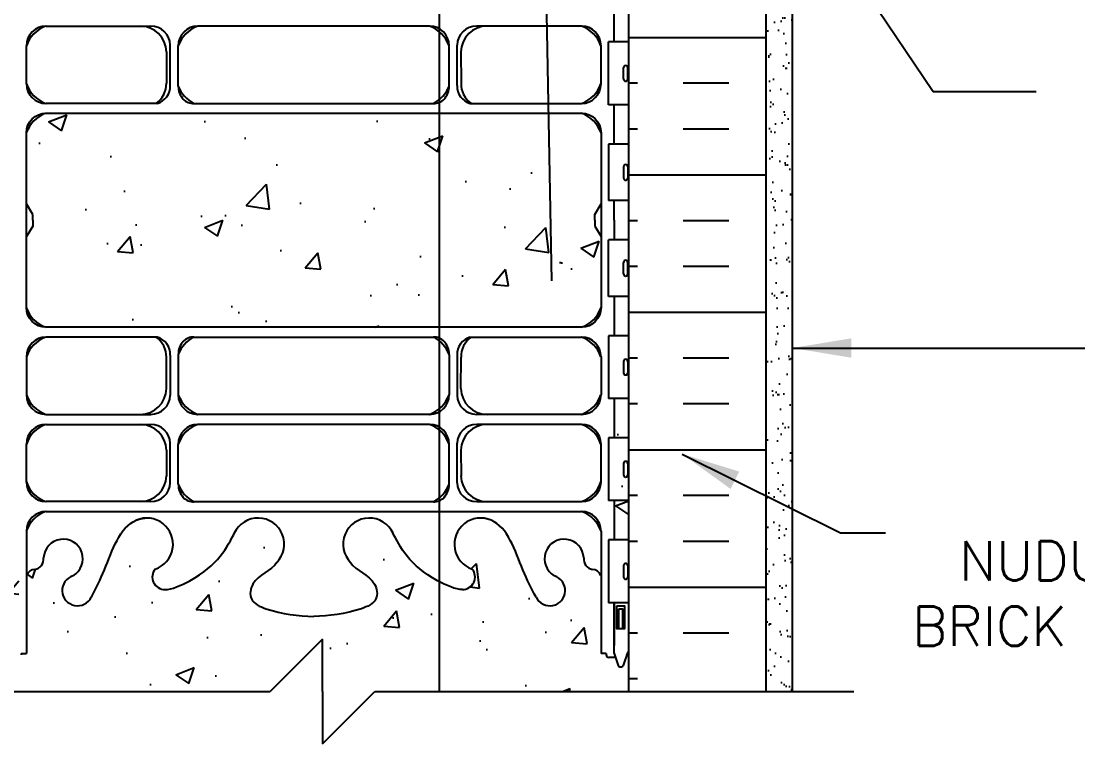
# Model space of a CAD drawing. Header units: inches. Extents: x 26.1 to 80.9, y -14.5 to 56.3.
# Drawn here: x 49.06 to 69.26, y 0.25 to 14.06 of the extents above; entities that cross this region are included whole.
import ezdxf

# ---------------------------------------------------------------- set-up
doc = ezdxf.new("R2010")
doc.units = ezdxf.units.IN
doc.header["$LTSCALE"] = 0.5
doc.header["$MEASUREMENT"] = 0
for name, color, linetype in [('HATCH', 12, 'Continuous'), ('line25', 2, 'Continuous'), ('LINE3', 3, 'Continuous'), ('LINE50', 5, 'Continuous'), ('LINE9', 9, 'Continuous'), ('TEXT', 4, 'Continuous'), ('Web_Edge', 9, 'Continuous')]:
    doc.layers.add(name, color=color, linetype=linetype)
doc.styles.add('DIM', font='romans.shx', dxfattribs={"width": 0.7})
doc.styles.add('ROMANS', font='romans.shx', dxfattribs={"height": 1.125})
doc.dimstyles.new('ext_12', dxfattribs={"dimscale": 12, "dimtxt": 0.09375, "dimasz": 0.09375, "dimexe": 0.09375, "dimexo": 0.0625, "dimgap": 0.0625, "dimtad": 1, "dimdec": 1, "dimzin": 3, "dimdsep": 46, "dimlunit": 4, "dimtxsty": 'DIM', "dimcen": 0.09, "dimdle": 0.09375, "dimclrt": 4, "dimadec": 0, "dimazin": 0, "dimtfac": 1, "dimtdec": 1, "dimtmove": 2, "dimatfit": 3, "dimfxl": 1, "dimfrac": 2, "dimtolj": 1, "dimtzin": 0, "dimarcsym": 0})

msp = doc.modelspace()

# ---------------------------------------------------------------- hatches: boundary and pattern name
at = {"layer": 'HATCH'}
h = msp.add_hatch(dxfattribs=at)
h.set_pattern_fill('INSUL', color=256, scale=7, style=0)
h.set_pattern_definition([(180, (2986.8376, -395.7554), (0, 2.625), []), (180, (2986.8376, -394.8804), (0, 2.625), [0.875, -0.875]), (180, (2986.8376, -394.0054), (0, 2.625), [0.875, -0.875])])
h.paths.add_polyline_path([(63.301, 1.254), (62.863, 1.254), (62.863, 1.754), (61.363, 1.754), (61.363, 1.254), (60.676, 1.254), (60.676, 19.254), (61.363, 19.254), (61.363, 19.754), (62.863, 19.754), (62.863, 19.254), (63.301, 19.254)])
h = msp.add_hatch(dxfattribs=at)
h.set_pattern_fill('AR-SAND', color=256, scale=0.25, style=0)
h.set_pattern_definition([(37.5, (6, 0), (-0.0157483, 0.481706), [0, -0.38, 0, -0.425, 0, -0.40625]), (7.5, (6, 0), (0.442444, 0.7055365), [0, -0.205, 0, -0.3425, 0, -0.13125]), (327.5, (5.6925, 0), (0.7785355, 0.0014148), [0, -0.125, 0, -0.45, 0, -0.5875]), (317.5, (5.6925, 0), (0.751532, 0.219419), [0, -0.0625, 0, -0.295, 0, -0.3375])])
h.paths.add_polyline_path([(63.801, 18.754), (63.301, 18.754), (63.301, 1.254), (63.801, 1.254)])
h = msp.add_hatch(dxfattribs=at)
h.set_pattern_fill('AR-CONC', color=256, scale=0.5)
edge = h.paths.add_edge_path()
edge.add_arc((53.591, 4.067), 0.5, -44.1875, 155.181, ccw=False)
edge.add_spline(control_points=[(53.95, 3.719), (53.842, 3.556), (53.482, 3.465), (53.405, 2.97), (53.954, 2.734), (54.357, 2.705), (54.654, 2.684)], knot_values=[0.229407, 0.229407, 0.229407, 0.229407, 0.844432, 1.128849, 1.464331, 2.389004, 2.389004, 2.389004, 2.389004], degree=3, periodic=0)
edge.add_spline(control_points=[(54.654, 2.684), (54.95, 2.705), (55.354, 2.734), (55.902, 2.97), (55.825, 3.465), (55.465, 3.556), (55.358, 3.719)], knot_values=[0.229407, 0.229407, 0.229407, 0.229407, 1.15408, 1.489562, 1.773979, 2.389004, 2.389004, 2.389004, 2.389004], degree=3, periodic=0)
edge.add_arc((55.716, 4.067), 0.5, 28.0795, 224.1875, ccw=False)
edge.add_spline(control_points=[(56.161, 4.296), (56.164, 4.29), (56.167, 4.284), (56.17, 4.277)], knot_values=[1.237398, 1.237398, 1.237398, 1.237398, 1.258119, 1.258119, 1.258119, 1.258119], degree=3, periodic=0)
edge.add_spline(control_points=[(56.17, 4.277), (56.309, 3.997), (56.555, 3.55), (57.374, 3.199), (57.495, 3.201)], knot_values=[0.038125, 0.038125, 0.038125, 0.038125, 0.95486, 1.237398, 1.237398, 1.237398, 1.237398], degree=3, periodic=0)
edge.add_arc((57.495, 3.443), 0.242, 270, 398.2327)
edge.add_arc((57.841, 4.067), 0.5, 66.2139, 251.7937, ccw=False)
edge.add_spline(control_points=[(58.043, 4.525), (58.369, 4.394), (58.563, 3.714), (58.816, 3.223), (58.902, 3.057)], knot_values=[0, 0, 0, 0, 1.124685, 1.703896, 1.703896, 1.703896, 1.703896], degree=3, periodic=0)
edge.add_arc((59.166, 3.184), 0.293, 208.6803, 433.0731)
edge.add_arc((59.44, 3.789), 0.375, 2.9237, 239.8675, ccw=False)
edge.add_arc((60.013, 3.784), 0.2, 172.8929, 261.6212)
edge.add_arc((59.969, 3.396), 0.19, 23.6297, 85.6939, ccw=False)
edge.add_line((60.144, 3.472), (60.144, 1.983))
edge.add_line((60.144, 1.983), (60.254, 1.983))
edge.add_arc((60.294, 1.953), 0.05, 143.1301, 270)
edge.add_line((60.294, 1.903), (60.42, 1.903))
edge.add_line((60.42, 1.903), (60.394, 1.983))
edge.add_line((60.394, 1.983), (60.394, 2.949))
edge.add_line((60.394, 2.949), (60.289, 2.949))
edge.add_line((60.289, 2.949), (60.289, 4.149))
edge.add_line((60.289, 4.149), (60.394, 4.149))
edge.add_line((60.394, 4.149), (60.394, 4.899))
edge.add_line((60.394, 4.899), (60.289, 4.899))
edge.add_line((60.289, 4.899), (60.289, 6.099))
edge.add_line((60.289, 6.099), (60.394, 6.099))
edge.add_line((60.394, 6.099), (60.394, 6.849))
edge.add_line((60.394, 6.849), (60.289, 6.849))
edge.add_line((60.289, 6.849), (60.289, 8.049))
edge.add_line((60.289, 8.049), (60.394, 8.049))
edge.add_line((60.394, 8.049), (60.394, 8.799))
edge.add_line((60.394, 8.799), (60.289, 8.799))
edge.add_line((60.289, 8.799), (60.289, 9.879))
edge.add_line((60.289, 9.879), (60.394, 9.879))
edge.add_line((60.394, 9.879), (60.394, 10.254))
edge.add_line((60.394, 10.254), (60.394, 10.629))
edge.add_line((60.394, 10.629), (60.289, 10.629))
edge.add_line((60.289, 10.629), (60.289, 11.709))
edge.add_line((60.289, 11.709), (60.394, 11.709))
edge.add_line((60.394, 11.709), (60.394, 12.459))
edge.add_line((60.394, 12.459), (60.676, 12.459))
edge.add_line((60.676, 12.459), (60.654, 12.949))
edge.add_arc((60.614, 12.949), 0.04, -90, 0, ccw=False)
edge.add_arc((60.614, 12.949), 0.04, 180, 270, ccw=False)
edge.add_line((60.574, 12.949), (60.574, 13.169))
edge.add_arc((60.614, 13.169), 0.04, 90, 180, ccw=False)
edge.add_arc((60.614, 13.169), 0.04, 0, 90, ccw=False)
edge.add_line((60.654, 13.169), (60.676, 13.629))
edge.add_line((60.676, 13.629), (60.676, 1.254))
edge.add_line((60.676, 1.254), (55.825, 1.254))
edge.add_line((55.825, 1.254), (54.825, 0.254))
edge.add_line((54.825, 0.254), (54.825, 1.254))
edge.add_line((54.825, 1.254), (54.825, 2.254))
edge.add_line((54.825, 2.254), (53.825, 1.254))
edge.add_line((53.825, 1.254), (48.676, 1.254))
edge.add_line((48.676, 1.254), (48.676, 3.403))
edge.add_arc((48.694, 3.439), 0.04, 180, 243.8361, ccw=False)
edge.add_line((48.654, 3.439), (48.654, 3.659))
edge.add_arc((48.694, 3.659), 0.04, 116.1639, 180, ccw=False)
edge.add_line((48.676, 3.695), (48.676, 4.504))
edge.add_line((48.676, 4.504), (48.426, 4.504))
edge.add_line((48.426, 4.504), (48.404, 4.504))
edge.add_line((48.404, 4.504), (48.404, 4.92))
edge.add_line((48.404, 4.92), (48.426, 4.879))
edge.add_line((48.426, 4.879), (48.426, 4.504))
edge.add_line((48.426, 4.504), (48.676, 4.504))
edge.add_line((48.676, 4.504), (48.676, 5.353))
edge.add_arc((48.694, 5.389), 0.04, 180, 243.8361, ccw=False)
edge.add_line((48.654, 5.389), (48.654, 5.609))
edge.add_arc((48.694, 5.609), 0.04, 116.1639, 180, ccw=False)
edge.add_line((48.676, 5.645), (48.676, 7.303))
edge.add_arc((48.694, 7.339), 0.04, 180, 243.8361, ccw=False)
edge.add_line((48.654, 7.339), (48.654, 7.559))
edge.add_arc((48.694, 7.559), 0.04, 116.1639, 180, ccw=False)
edge.add_line((48.676, 7.595), (48.676, 9.193))
edge.add_arc((48.694, 9.229), 0.04, 180, 243.8361, ccw=False)
edge.add_line((48.654, 9.229), (48.654, 9.449))
edge.add_arc((48.694, 9.449), 0.04, 116.1639, 180, ccw=False)
edge.add_line((48.676, 9.485), (48.676, 11.023))
edge.add_arc((48.694, 11.059), 0.04, 180, 243.8361, ccw=False)
edge.add_line((48.654, 11.059), (48.654, 11.279))
edge.add_arc((48.694, 11.279), 0.04, 116.1639, 180, ccw=False)
edge.add_line((48.676, 11.315), (48.676, 12.913))
edge.add_arc((48.694, 12.949), 0.04, 180, 243.8361, ccw=False)
edge.add_line((48.654, 12.949), (48.654, 13.169))
edge.add_arc((48.694, 13.169), 0.04, 90, 180, ccw=False)
edge.add_arc((48.694, 13.169), 0.04, 0, 90, ccw=False)
edge.add_line((48.734, 13.169), (48.734, 12.949))
edge.add_arc((48.694, 12.949), 0.04, 243.8361, 360, ccw=False)
edge.add_line((48.676, 12.913), (48.676, 12.459))
edge.add_line((48.676, 12.459), (48.914, 12.459))
edge.add_line((48.914, 12.459), (48.914, 11.709))
edge.add_line((48.914, 11.709), (49.019, 11.709))
edge.add_line((49.019, 11.709), (49.019, 10.629))
edge.add_line((49.019, 10.629), (48.914, 10.629))
edge.add_line((48.914, 10.629), (48.914, 10.254))
edge.add_line((48.914, 10.254), (48.914, 9.879))
edge.add_line((48.914, 9.879), (49.019, 9.879))
edge.add_line((49.019, 9.879), (49.019, 8.799))
edge.add_line((49.019, 8.799), (48.914, 8.799))
edge.add_line((48.914, 8.799), (48.914, 8.049))
edge.add_line((48.914, 8.049), (49.019, 8.049))
edge.add_line((49.019, 8.049), (49.019, 6.849))
edge.add_line((49.019, 6.849), (48.914, 6.849))
edge.add_line((48.914, 6.849), (48.914, 6.099))
edge.add_line((48.914, 6.099), (49.019, 6.099))
edge.add_line((49.019, 6.099), (49.019, 4.899))
edge.add_line((49.019, 4.899), (48.914, 4.899))
edge.add_line((48.914, 4.899), (48.914, 4.149))
edge.add_line((48.914, 4.149), (49.019, 4.149))
edge.add_line((49.019, 4.149), (49.019, 2.949))
edge.add_line((49.019, 2.949), (48.914, 2.949))
edge.add_line((48.914, 2.949), (48.914, 2.133))
edge.add_line((48.914, 2.133), (48.914, 1.983))
edge.add_line((48.914, 1.983), (48.888, 1.903))
edge.add_line((48.888, 1.903), (49.014, 1.903))
edge.add_arc((49.014, 1.953), 0.05, 270, 396.8699)
edge.add_line((49.054, 1.983), (49.164, 1.983))
edge.add_line((49.164, 1.983), (49.164, 3.472))
edge.add_arc((49.338, 3.396), 0.19, 94.3036, 156.3684, ccw=False)
edge.add_arc((49.294, 3.784), 0.2, 278.38, 367.1071)
edge.add_arc((49.868, 3.789), 0.375, -59.8675, 177.0763, ccw=False)
edge.add_arc((50.141, 3.184), 0.293, 106.9269, 334.2016)
edge.add_spline(control_points=[(50.405, 3.057), (50.491, 3.223), (50.744, 3.714), (50.939, 4.394), (51.264, 4.525)], knot_values=[0, 0, 0, 0, 0.579211, 1.703896, 1.703896, 1.703896, 1.703896], degree=3, periodic=0)
edge.add_arc((51.466, 4.067), 0.5, -71.7937, 113.7861, ccw=False)
edge.add_arc((51.812, 3.443), 0.242, 141.7673, 270)
edge.add_spline(control_points=[(51.812, 3.201), (51.933, 3.199), (52.753, 3.55), (52.998, 3.997), (53.137, 4.277)], knot_values=[0.038125, 0.038125, 0.038125, 0.038125, 0.320663, 1.237398, 1.237398, 1.237398, 1.237398], degree=3, periodic=0)
h.paths.add_polyline_path([(60.444, 2.453), (60.444, 2.893), (60.594, 2.893), (60.594, 2.453)], flags=16)
h.paths.add_polyline_path([(60.484, 2.453), (60.484, 2.833), (60.554, 2.833), (60.554, 2.453)], flags=16)
h.paths.add_polyline_path([(60.574, 3.439), (60.574, 3.659, -0.414214), (60.614, 3.699, -0.414214), (60.654, 3.659), (60.654, 3.439, -0.414214), (60.614, 3.399, -0.414214)], flags=16)
h.paths.add_polyline_path([(60.574, 5.389), (60.574, 5.609, -0.414214), (60.614, 5.649, -0.414214), (60.654, 5.609), (60.654, 5.389, -0.414214), (60.614, 5.349, -0.414214)], flags=16)
h.paths.add_polyline_path([(48.864, 2.453), (48.714, 2.453), (48.714, 2.893), (48.864, 2.893)], flags=16)
h.paths.add_polyline_path([(60.574, 7.339), (60.574, 7.559, -0.414214), (60.614, 7.599, -0.414214), (60.654, 7.559), (60.654, 7.339, -0.414214), (60.614, 7.299, -0.414214)], flags=16)
h.paths.add_polyline_path([(48.824, 2.453), (48.754, 2.453), (48.754, 2.833), (48.824, 2.833)], flags=16)
h.paths.add_polyline_path([(60.574, 9.229), (60.574, 9.449, -0.414214), (60.614, 9.489, -0.414214), (60.654, 9.449), (60.654, 9.229, -0.414214), (60.614, 9.189, -0.414214)], flags=16)
h.paths.add_polyline_path([(60.614, 11.019, -0.414214), (60.574, 11.059), (60.574, 11.279, -0.414214), (60.614, 11.319, -0.414214), (60.654, 11.279), (60.654, 11.059, -0.414214)], flags=16)
h = msp.add_hatch(dxfattribs=at)
h.set_pattern_fill('AR-CONC', color=256, scale=0.5)
h.set_pattern_definition([(50, (-7e-15, 17.8082), (3.5863, -0.31376), [0.375, -4.125]), (355, (-7e-15, 17.808), (-0.69376, 3.76096), [0.3, -3.3]), (100.4514, (0.299, 17.782), (2.89254, 3.4472), [0.3187, -3.50571]), (46.184, (-7e-15, 18.808), (5.3362, -0.8276), [0.5625, -6.1875]), (96.636, (0.4447, 18.739), (4.6733, 4.8706), [0.47805, -5.25857]), (351.184, (-7e-15, 18.808), (4.6733, 4.8706), [0.45, -4.95]), (21, (0.5, 18.5582), (2.98454, -2.0131), [0.375, -4.125]), (326, (0.5, 18.558), (1.21658, 3.62575), [0.3, -3.3]), (71.4514, (0.7487, 18.3904), (4.20111, 1.61266), [0.3187, -3.50571]), (37.5, (-7e-15, 17.8082), (0.0608, 1.66447), [0, -3.26, 0, -3.35, 0, -3.3125]), (7.5, (-7e-15, 17.8082), (1.31535, 1.97206), [0, -1.91, 0, -3.185, 0, -1.2625]), (327.5, (-1.115, 17.8082), (2.669112, -0.112774), [0, -1.25, 0, -3.9, 0, -5.175]), (317.5, (-1.615, 17.8082), (2.91593, 0.500525), [0, -1.625, 0, -2.59, 0, -3.675])])
h.paths.add_polyline_path([(60.144, 11.923, 0.414203), (59.769, 12.298), (49.539, 12.298, 0.415564), (49.164, 11.921), (49.164, 8.585, 0.414203), (49.539, 8.21), (59.769, 8.21, 0.414225), (60.144, 8.585)])

# ---------------------------------------------------------------- linework, layer by layer
at = {"layer": 'line25'}
for p, q in [((60.676, 13.629), (60.676, 37.254)), ((60.654, 13.659), (60.289, 13.659)), ((60.289, 12.459), (60.289, 13.659)), ((60.676, 1.254), (60.676, 13.629)), ((60.574, 12.949), (60.574, 13.169)), ((60.614, 13.209), (60.614, 13.209)), ((60.654, 12.949), (60.654, 13.169)), ((60.654, 13.114), (60.654, 13.114)), ((60.654, 13.004), (60.654, 13.004)), ((60.614, 12.909), (60.614, 12.909)), ((60.654, 12.459), (60.289, 12.459)), ((60.654, 11.709), (60.289, 11.709)), ((60.289, 11.709), (60.289, 10.629)), ((60.614, 11.319), (60.614, 11.319)), ((60.574, 11.279), (60.574, 11.059)), ((60.654, 11.279), (60.654, 11.059)), ((60.654, 11.224), (60.654, 11.224)), ((60.654, 11.114), (60.654, 11.114)), ((60.614, 11.019), (60.614, 11.019)), ((60.654, 10.629), (60.289, 10.629)), ((60.654, 9.879), (60.289, 9.879)), ((60.289, 8.799), (60.289, 9.879)), ((60.574, 9.229), (60.574, 9.449)), ((60.614, 9.489), (60.614, 9.489)), ((60.654, 9.229), (60.654, 9.449)), ((60.654, 9.394), (60.654, 9.394)), ((60.614, 9.189), (60.614, 9.189)), ((60.654, 9.284), (60.654, 9.284)), ((60.654, 8.799), (60.289, 8.799)), ((60.654, 8.049), (60.289, 8.049)), ((60.289, 8.049), (60.289, 6.849)), ((60.574, 7.559), (60.574, 7.339)), ((60.614, 7.599), (60.614, 7.599)), ((60.654, 7.559), (60.654, 7.339)), ((60.654, 7.504), (60.654, 7.504)), ((60.614, 7.299), (60.614, 7.299)), ((60.654, 7.394), (60.654, 7.394)), ((60.654, 6.849), (60.289, 6.849)), ((60.654, 6.099), (60.289, 6.099)), ((60.289, 6.099), (60.289, 4.899)), ((60.574, 5.609), (60.574, 5.389)), ((60.654, 5.609), (60.654, 5.389)), ((60.654, 5.554), (60.654, 5.554)), ((60.614, 5.349), (60.614, 5.349)), ((60.654, 5.444), (60.654, 5.444)), ((60.654, 4.899), (60.289, 4.899)), ((60.654, 4.149), (60.289, 4.149)), ((60.289, 4.149), (60.289, 2.949)), ((60.574, 3.659), (60.574, 3.439)), ((60.614, 3.699), (60.614, 3.699)), ((60.654, 3.659), (60.654, 3.439)), ((60.654, 3.604), (60.654, 3.604)), ((60.654, 3.494), (60.654, 3.494)), ((60.614, 3.399), (60.614, 3.399)), ((60.654, 2.949), (60.289, 2.949))]:
    msp.add_line(p, q, dxfattribs=at)
for centre, start, end in [((60.614, 13.169), 90, 180), ((60.614, 13.169), 0, 90), ((60.614, 12.949), 180, 270), ((60.614, 12.949), 270, 0), ((60.614, 11.279), 90, 180), ((60.614, 11.279), 360, 90), ((60.614, 11.059), 180, 270), ((60.614, 11.059), 270, 0), ((60.614, 9.449), 90, 180), ((60.614, 9.449), 0, 90), ((60.614, 9.229), 180, 270), ((60.614, 9.229), 270, 0), ((60.614, 7.559), 90, 180), ((60.614, 7.559), 360, 90), ((60.614, 7.339), 180, 270), ((60.614, 7.339), 270, 0), ((60.614, 5.609), 90, 180), ((60.614, 5.609), 360, 90), ((60.614, 5.389), 180, 270), ((60.614, 5.389), 270, 0), ((60.614, 3.659), 90, 180), ((60.614, 3.659), 360, 90), ((60.614, 3.439), 180, 270), ((60.614, 3.439), 270, 0)]:
    msp.add_arc(centre, 0.04, start, end, dxfattribs=at)
at = {"layer": 'LINE3'}
for p, q in [((57.05, 27.254), (57.05, 1.254)), ((59.207, 9.095), (59.084, 15.404))]:
    msp.add_line(p, q, dxfattribs=at)
at = {"layer": 'LINE50'}
msp.add_line((63.301, 1.254), (63.301, 19.254), dxfattribs=at)
at = {"layer": 'LINE9'}
for p, q in [((63.801, 1.254), (63.801, 18.754)), ((54.825, 2.254), (53.825, 1.254)), ((54.825, 1.254), (54.825, 2.254)), ((44.556, 1.254), (53.825, 1.254)), ((54.825, 1.254), (54.825, 0.254)), ((54.825, 0.254), (55.825, 1.254)), ((55.825, 1.254), (64.974, 1.254))]:
    msp.add_line(p, q, dxfattribs=at)
at = {"layer": 'Web_Edge'}
for p, q in [((49.539, 13.962), (51.539, 13.962)), ((56.866, 13.962), (52.441, 13.962)), ((59.769, 13.962), (57.768, 13.962)), ((49.164, 12.861), (49.164, 13.587)), ((51.914, 12.83), (51.914, 13.6)), ((52.066, 12.817), (52.066, 13.587)), ((57.241, 12.817), (57.241, 13.587)), ((57.394, 12.83), (57.394, 13.6)), ((60.144, 12.861), (60.144, 13.587)), ((51.839, 13.469), (51.839, 12.871)), ((57.468, 13.469), (57.469, 12.871)), ((51.662, 12.486), (49.539, 12.486)), ((52.365, 12.486), (56.976, 12.486)), ((57.645, 12.486), (59.769, 12.486)), ((49.284, 10.367), (49.164, 10.567)), ((49.284, 10.367), (49.164, 10.567)), ((60.024, 10.367), (60.144, 10.567)), ((60.024, 10.367), (60.144, 10.567)), ((49.284, 10.254), (49.284, 10.367)), ((49.284, 10.254), (49.284, 10.367)), ((60.024, 10.254), (60.024, 10.367)), ((60.024, 10.254), (60.024, 10.367)), ((49.284, 10.142), (49.164, 9.942)), ((49.284, 10.142), (49.164, 9.942)), ((49.284, 10.254), (49.284, 10.142)), ((49.284, 10.254), (49.284, 10.142)), ((60.024, 10.254), (60.024, 10.142)), ((60.024, 10.254), (60.024, 10.142)), ((60.024, 10.142), (60.144, 9.942)), ((60.024, 10.142), (60.144, 9.942)), ((51.662, 8.023), (49.539, 8.023)), ((52.365, 8.023), (56.976, 8.023)), ((57.645, 8.023), (59.769, 8.023)), ((51.914, 7.678), (51.914, 6.908)), ((52.066, 7.691), (52.066, 6.922)), ((57.241, 7.691), (57.241, 6.922)), ((57.394, 7.678), (57.394, 6.908)), ((49.164, 7.648), (49.164, 6.922)), ((51.839, 7.04), (51.839, 7.637)), ((57.468, 7.04), (57.469, 7.637)), ((60.144, 7.648), (60.144, 6.922)), ((49.539, 6.547), (51.539, 6.547)), ((56.866, 6.547), (52.441, 6.547)), ((59.769, 6.547), (57.768, 6.547)), ((49.539, 6.356), (51.539, 6.356)), ((56.866, 6.356), (52.441, 6.356)), ((59.769, 6.356), (57.768, 6.356)), ((49.164, 5.255), (49.164, 5.981)), ((51.839, 5.863), (51.839, 5.366)), ((51.914, 5.242), (51.914, 5.994)), ((52.066, 5.211), (52.066, 5.981)), ((57.241, 5.211), (57.241, 5.981)), ((57.394, 5.242), (57.394, 5.994)), ((57.468, 5.863), (57.469, 5.366)), ((60.144, 5.255), (60.144, 5.981)), ((51.539, 4.88), (49.539, 4.88)), ((52.365, 4.88), (56.976, 4.88)), ((57.768, 4.88), (59.769, 4.88)), ((49.539, 4.692), (59.769, 4.692)), ((49.164, 4.317), (49.164, 1.983)), ((60.144, 4.317), (60.144, 1.983)), ((60.394, 1.983), (60.394, 2.949)), ((49.064, 1.983), (49.164, 1.983)), ((49.064, 1.983), (49.064, 1.953)), ((49.064, 1.953), (49.064, 1.953)), ((60.244, 1.983), (60.144, 1.983)), ((60.244, 1.983), (60.244, 1.953)), ((60.244, 1.953), (60.244, 1.953)), ((60.42, 1.903), (60.294, 1.903)), ((60.394, 1.983), (60.469, 1.753)), ((60.654, 2.014), (60.569, 1.753))]:
    msp.add_line(p, q, dxfattribs=at)
for points in [[(60.394, 13.659), (60.394, 14.409)], [(60.394, 11.709), (60.394, 12.459)], [(60.394, 10.254), (60.394, 10.629)], [(60.394, 10.254), (60.394, 9.879)], [(60.394, 8.799), (60.394, 8.049)], [(60.394, 6.849), (60.394, 6.099)], [(60.394, 4.899), (60.394, 4.149)], [(60.394, 2.949), (60.394, 2.133)]]:
    msp.add_lwpolyline(points, dxfattribs=at)
msp.add_lwpolyline([(49.164, 11.923, -0.414198), (49.539, 12.298), (59.769, 12.298, -0.414198), (60.144, 11.923), (60.144, 8.585, -0.414198), (59.769, 8.21), (49.539, 8.21, -0.414198), (49.164, 8.585), (49.164, 11.923)], format="xyb", dxfattribs=at)
for points in [[(60.444, 2.893), (60.594, 2.893), (60.594, 2.453), (60.444, 2.453)], [(60.484, 2.833), (60.554, 2.833), (60.554, 2.453), (60.484, 2.453)]]:
    msp.add_lwpolyline(points, close=True, dxfattribs=at)
for centre, radius, start, end in [((49.745, 13.38), 0.617, 109.5682, 160.4318), ((49.539, 13.587), 0.375, 90, 180), ((51.339, 13.462), 0.5, 0.8073, 90), ((51.539, 13.587), 0.375, 2.0304, 90), ((52.648, 13.38), 0.617, 109.5682, 160.4318), ((52.441, 13.587), 0.375, 90, 180), ((56.659, 13.38), 0.617, 19.5682, 70.4318), ((56.866, 13.587), 0.375, 0, 90), ((57.768, 13.587), 0.375, 90, 177.9696), ((57.968, 13.462), 0.5, 90, 179.1927), ((59.562, 13.38), 0.617, 19.5682, 70.4318), ((59.769, 13.587), 0.375, 360, 90), ((49.745, 13.067), 0.617, 199.5682, 250.4318), ((49.539, 12.861), 0.375, 180, 270), ((51.375, 12.863), 0.464, 305.5594, 1.0072), ((51.568, 12.818), 0.346, 285.7884, 1.947), ((52.649, 13.041), 0.624, 200.9119, 242.9034), ((52.442, 12.817), 0.376, 180.0514, 221.6296), ((56.658, 13.041), 0.624, 297.0966, 339.0881), ((56.865, 12.817), 0.376, 318.3704, 359.9486), ((57.739, 12.818), 0.346, 178.053, 254.2116), ((57.933, 12.863), 0.464, 178.9928, 234.4406), ((59.562, 13.067), 0.617, 289.5682, 340.4318), ((59.769, 12.861), 0.375, 270, 0), ((52.348, 12.735), 0.25, 221.6296, 273.8791), ((56.959, 12.735), 0.25, 266.1209, 318.3704), ((49.745, 11.716), 0.618, 109.569, 160.4297), ((59.562, 11.716), 0.618, 19.5703, 70.431), ((49.745, 8.792), 0.618, 199.5703, 250.431), ((59.562, 8.792), 0.618, 289.569, 340.4297), ((49.745, 7.441), 0.617, 109.5682, 160.4318), ((49.539, 7.648), 0.375, 90, 180), ((51.375, 7.645), 0.464, 358.9928, 54.4406), ((51.568, 7.69), 0.346, 358.053, 74.2116), ((52.649, 7.467), 0.624, 117.0966, 159.0881), ((52.442, 7.691), 0.376, 138.3704, 179.9486), ((52.348, 7.773), 0.25, 86.1209, 138.3704), ((56.658, 7.467), 0.624, 20.9119, 62.9034), ((56.959, 7.773), 0.25, 41.6296, 93.8791), ((56.865, 7.691), 0.376, 0.0514, 41.6296), ((57.739, 7.69), 0.346, 105.7884, 181.947), ((57.933, 7.645), 0.464, 125.5594, 181.0072), ((59.562, 7.441), 0.617, 19.5682, 70.4318), ((59.769, 7.648), 0.375, 360, 90), ((49.745, 7.128), 0.617, 199.5682, 250.4318), ((49.539, 6.922), 0.375, 180, 270), ((51.339, 7.047), 0.5, 270, 359.1927), ((51.539, 6.922), 0.375, 270, 357.9696), ((52.648, 7.128), 0.617, 199.5682, 250.4318), ((52.441, 6.922), 0.375, 180, 270), ((56.659, 7.128), 0.617, 289.5682, 340.4318), ((56.866, 6.922), 0.375, 270, 360), ((57.768, 6.922), 0.375, 182.0304, 270), ((57.968, 7.047), 0.5, 180.8073, 270), ((59.562, 7.128), 0.617, 289.5682, 340.4318), ((59.769, 6.922), 0.375, 270, 0), ((49.745, 5.774), 0.617, 109.5682, 160.4318), ((49.539, 5.981), 0.375, 90, 180), ((51.339, 5.856), 0.5, 0.8073, 90), ((51.539, 5.981), 0.375, 2.0304, 90), ((52.648, 5.774), 0.617, 109.5682, 160.4318), ((52.441, 5.981), 0.375, 90, 180), ((56.659, 5.774), 0.617, 19.5682, 70.4318), ((56.866, 5.981), 0.375, 0, 90), ((57.768, 5.981), 0.375, 90, 177.9696), ((57.968, 5.856), 0.5, 90, 179.1927), ((59.562, 5.774), 0.617, 19.5682, 70.4318), ((59.769, 5.981), 0.375, 360, 90), ((49.745, 5.462), 0.617, 199.5682, 250.4318), ((49.539, 5.255), 0.375, 180, 270), ((51.339, 5.38), 0.5, 270, 359.1927), ((57.968, 5.38), 0.5, 180.8073, 270), ((59.562, 5.462), 0.617, 289.5682, 340.4318), ((59.769, 5.255), 0.375, 270, 0), ((51.539, 5.255), 0.375, 270, 357.9696), ((52.649, 5.436), 0.624, 200.9119, 242.9034), ((52.442, 5.212), 0.376, 180.0514, 221.6296), ((56.658, 5.436), 0.624, 297.0966, 339.0881), ((56.865, 5.212), 0.376, 318.3704, 359.9486), ((57.768, 5.255), 0.375, 182.0304, 270), ((52.348, 5.129), 0.25, 221.6296, 273.8791), ((56.959, 5.129), 0.25, 266.1209, 318.3704), ((49.745, 4.111), 0.618, 109.569, 160.4297), ((49.539, 4.317), 0.375, 90.0009, 179.9979), ((59.562, 4.111), 0.618, 19.5703, 70.431), ((59.769, 4.317), 0.375, 0.0021, 89.9991), ((51.466, 4.067), 0.5, 288.2063, 113.7861), ((53.591, 4.067), 0.5, 315.8125, 155.181), ((55.716, 4.067), 0.5, 24.819, 224.1875), ((57.841, 4.067), 0.5, 66.2139, 251.7937), ((49.868, 3.789), 0.375, 300.1325, 177.0763), ((59.44, 3.789), 0.375, 2.9237, 239.8675), ((49.294, 3.784), 0.2, 278.38, 7.1071), ((60.013, 3.784), 0.2, 172.8929, 261.62), ((49.338, 3.396), 0.19, 94.3036, 156.3684), ((50.141, 3.184), 0.293, 106.9269, 334.2016), ((51.812, 3.443), 0.242, 141.7673, 270), ((57.495, 3.443), 0.242, 270, 38.2327), ((59.166, 3.184), 0.293, 205.7984, 73.0731), ((59.969, 3.396), 0.19, 23.6316, 85.6964), ((60.294, 1.953), 0.05, 180, 270), ((60.519, 1.78), 0.0567, 208.0725, 331.9275)]:
    msp.add_arc(centre, radius, start, end, dxfattribs=at)
for points, knots in [([(50.405, 3.057), (50.491, 3.223), (50.744, 3.714), (50.958, 4.463), (51.368, 4.557), (51.425, 4.566)], [0, 0, 0, 0, 0.579211, 1.703896, 1.875321, 1.875321, 1.875321, 1.875321]), ([(58.902, 3.057), (58.816, 3.223), (58.563, 3.714), (58.349, 4.463), (57.939, 4.557), (57.882, 4.566)], [0, 0, 0, 0, 0.579211, 1.703896, 1.875321, 1.875321, 1.875321, 1.875321]), ([(51.812, 3.201), (51.933, 3.199), (52.767, 3.556), (53.006, 4.013), (53.147, 4.296)], [0.038125, 0.038125, 0.038125, 0.038125, 0.320663, 1.258119, 1.258119, 1.258119, 1.258119]), ([(57.495, 3.201), (57.374, 3.199), (56.54, 3.556), (56.301, 4.013), (56.161, 4.296)], [0.038125, 0.038125, 0.038125, 0.038125, 0.320663, 1.258119, 1.258119, 1.258119, 1.258119]), ([(53.95, 3.719), (53.842, 3.556), (53.482, 3.465), (53.405, 2.97), (53.954, 2.734), (54.357, 2.705), (54.654, 2.684)], [0.229407, 0.229407, 0.229407, 0.229407, 0.844432, 1.128849, 1.464331, 2.389004, 2.389004, 2.389004, 2.389004]), ([(55.358, 3.719), (55.465, 3.556), (55.825, 3.465), (55.902, 2.97), (55.354, 2.734), (54.95, 2.705), (54.654, 2.684)], [0.229407, 0.229407, 0.229407, 0.229407, 0.844432, 1.128849, 1.464331, 2.389004, 2.389004, 2.389004, 2.389004])]:
    msp.add_open_spline(points, degree=3, knots=knots, dxfattribs=at)

# ---------------------------------------------------------------- texts
at = {"layer": 'TEXT', "insert": (78.622, 3.127), "char_height": 0.75, "width": 14.1509, "attachment_point": 6, "style": 'ROMANS'}
msp.add_mtext('NUDURA 12" (305mm) BRICK LEDGE FORM UNIT', dxfattribs=at)

# ---------------------------------------------------------------- leaders
at = {"layer": 'TEXT'}
for points in [[(61.408, 20.232), (66.492, 12.716), (68.461, 12.716)], [(63.801, 7.814), (71.941, 7.814)], [(61.695, 5.79), (64.723, 4.283), (65.577, 4.283)]]:
    msp.add_leader(points, dimstyle='ext_12', override={"dimgap": 0.0625, "dimtad": 0}, dxfattribs=at)

doc.saveas('drawing.dxf')
